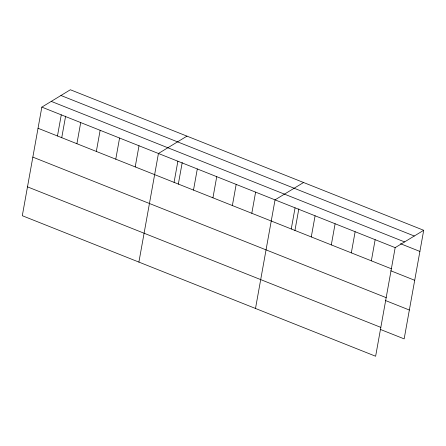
<?xml version="1.0" encoding="UTF-8"?>
<svg xmlns="http://www.w3.org/2000/svg" width="446" height="446" viewBox="0 0 446 446"><rect width="100%" height="100%" fill="white"/><g stroke="black" fill="none" stroke-linecap="round" stroke-linejoin="round"><path stroke-width="0.67" d="M41.84 107.118L22.3 215.713L375.632 356.243L395.173 247.641L423.7 230.287L70.368 89.757L41.84 107.118L395.173 247.641M57.467 135.985L61.275 114.845M61.721 137.792L65.618 116.15M76.902 143.718L80.709 122.572M96.336 151.445L100.138 130.304M115.77 159.172L119.573 138.031M135.205 166.904L139.007 145.758M138.901 262.092L158.441 153.491L186.963 136.13M174.068 182.364L177.876 161.218M178.322 184.17L182.219 162.522M193.503 190.091L197.305 168.945M212.937 197.818L216.739 176.677M232.372 205.55L236.174 184.404M251.806 213.277L255.608 192.137M255.502 308.465L275.043 199.864L303.564 182.503M291.26 228.971L295.062 207.825M294.923 230.543L298.82 208.895M311.28 236.932L315.088 215.792M331.306 244.893L335.108 223.753M351.325 252.86L355.133 231.714M371.351 260.821L375.153 239.68M423.7 230.287L404.16 338.882L380.26 329.382M60.951 95.489L414.289 236.012M51.251 101.387L404.589 241.916M400.519 243.722L419.898 251.427M38.038 128.258L391.371 268.787M390.808 270.783L414.702 280.289M32.842 157.12L386.18 297.644M385.455 300.52L409.35 310.026M27.49 186.857L380.828 327.381"/></g></svg>
